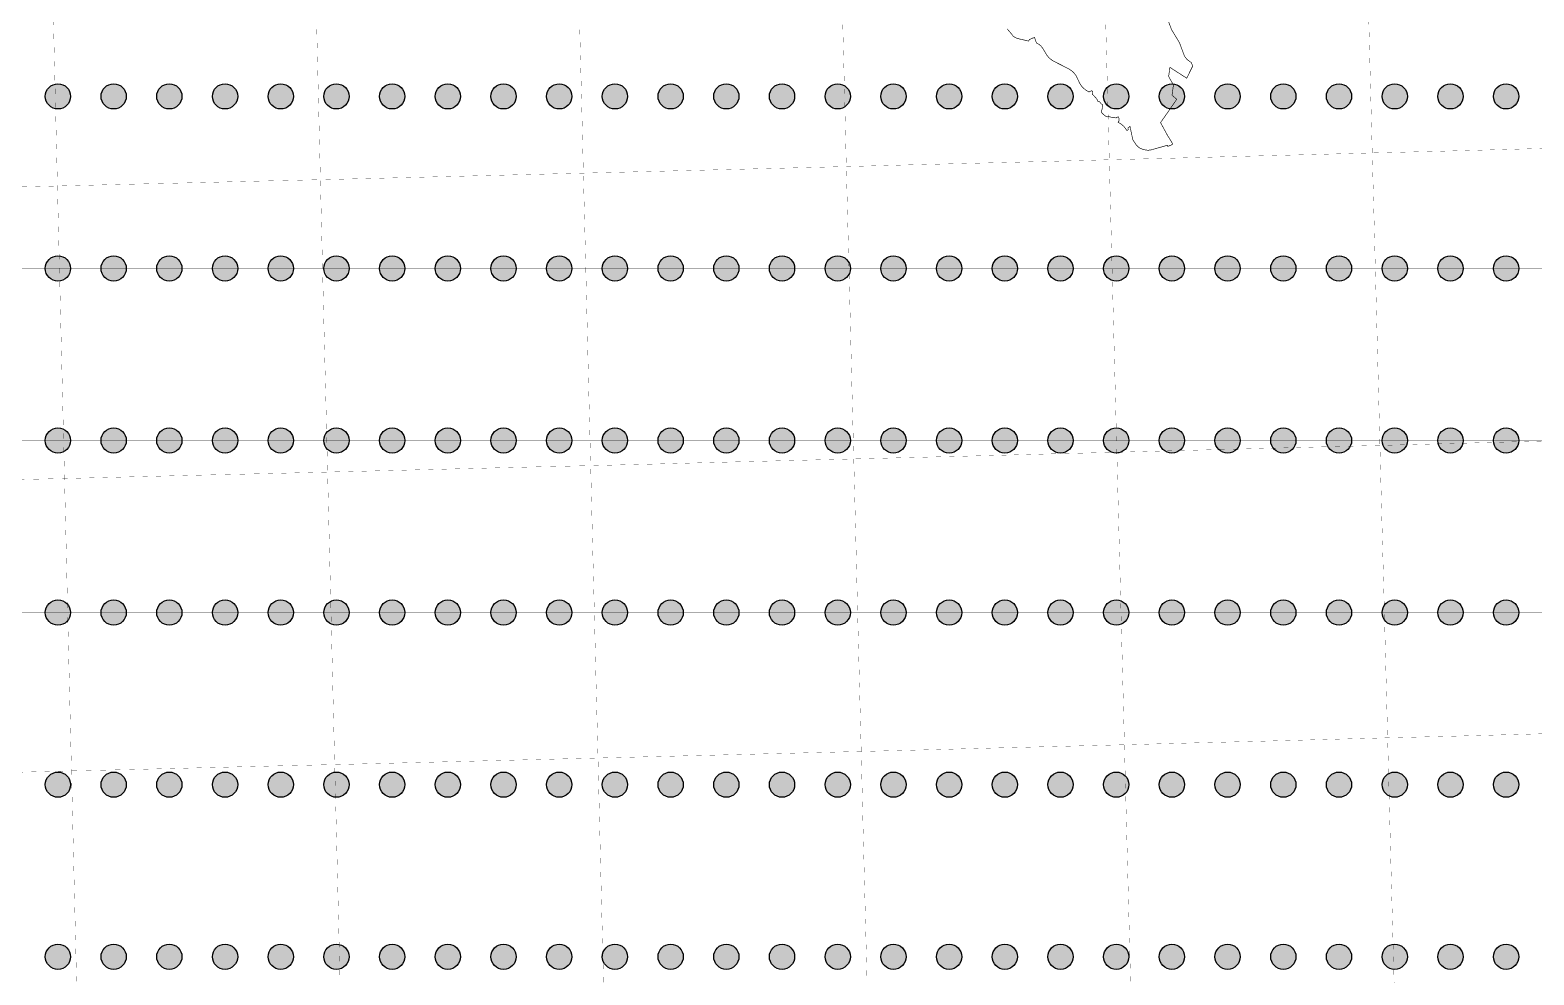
# Model space of a CAD drawing. Header units: inches. Extents: x 606089 to 652529, y 590739 to 614135.
# Drawn here: x 614311 to 626218, y 598073 to 605557 of the extents above; entities that cross this region are included whole.
import ezdxf

# ---------------------------------------------------------------- set-up
doc = ezdxf.new("R2010")
doc.units = ezdxf.units.IN
doc.header["$MEASUREMENT"] = 0
doc.layers.get('0').update_dxf_attribs({"color": 5})
for name, color, linetype in [('gminy_2019', 3, 'Continuous'), ('nadirki', 1, 'Continuous'), ('polilinia', 1, 'Continuous')]:
    doc.layers.add(name, color=color, linetype=linetype)

msp = doc.modelspace()

# ---------------------------------------------------------------- hatches: boundary and pattern name
at = {"layer": 'nadirki'}
h = msp.add_hatch(color=256, dxfattribs=at)
h.dxf.hatch_style = 1
h.paths.add_polyline_path([(614632, 605032, 1), (614432, 605032, 1)])
h = msp.add_hatch(color=256, dxfattribs=at)
h.dxf.hatch_style = 1
h.paths.add_polyline_path([(615073, 605032, 1), (614873, 605032, 1)])
h = msp.add_hatch(color=256, dxfattribs=at)
h.dxf.hatch_style = 1
h.paths.add_polyline_path([(615514, 605032, 1), (615314, 605032, 1)])
h = msp.add_hatch(color=256, dxfattribs=at)
h.dxf.hatch_style = 1
h.paths.add_polyline_path([(615955, 605032, 1), (615755, 605032, 1)])
h = msp.add_hatch(color=256, dxfattribs=at)
h.dxf.hatch_style = 1
h.paths.add_polyline_path([(616396, 605032, 1), (616196, 605032, 1)])
h = msp.add_hatch(color=256, dxfattribs=at)
h.dxf.hatch_style = 1
h.paths.add_polyline_path([(616837, 605032, 1), (616637, 605032, 1)])
h = msp.add_hatch(color=256, dxfattribs=at)
h.dxf.hatch_style = 1
h.paths.add_polyline_path([(617278, 605032, 1), (617078, 605032, 1)])
h = msp.add_hatch(color=256, dxfattribs=at)
h.dxf.hatch_style = 1
h.paths.add_polyline_path([(617719, 605032, 1), (617519, 605032, 1)])
h = msp.add_hatch(color=256, dxfattribs=at)
h.dxf.hatch_style = 1
h.paths.add_polyline_path([(618160, 605032, 1), (617960, 605032, 1)])
h = msp.add_hatch(color=256, dxfattribs=at)
h.dxf.hatch_style = 1
h.paths.add_polyline_path([(618601, 605032, 1), (618401, 605032, 1)])
h = msp.add_hatch(color=256, dxfattribs=at)
h.dxf.hatch_style = 1
h.paths.add_polyline_path([(619042, 605032, 1), (618842, 605032, 1)])
h = msp.add_hatch(color=256, dxfattribs=at)
h.dxf.hatch_style = 1
h.paths.add_polyline_path([(619483, 605032, 1), (619283, 605032, 1)])
h = msp.add_hatch(color=256, dxfattribs=at)
h.dxf.hatch_style = 1
h.paths.add_polyline_path([(619924, 605032, 1), (619724, 605032, 1)])
h = msp.add_hatch(color=256, dxfattribs=at)
h.dxf.hatch_style = 1
h.paths.add_polyline_path([(620365, 605032, 1), (620165, 605032, 1)])
h = msp.add_hatch(color=256, dxfattribs=at)
h.dxf.hatch_style = 1
h.paths.add_polyline_path([(620806, 605032, 1), (620606, 605032, 1)])
h = msp.add_hatch(color=256, dxfattribs=at)
h.dxf.hatch_style = 1
h.paths.add_polyline_path([(621247, 605032, 1), (621047, 605032, 1)])
h = msp.add_hatch(color=256, dxfattribs=at)
h.dxf.hatch_style = 1
h.paths.add_polyline_path([(621688, 605032, 1), (621488, 605032, 1)])
h = msp.add_hatch(color=256, dxfattribs=at)
h.dxf.hatch_style = 1
h.paths.add_polyline_path([(622129, 605032, 1), (621929, 605032, 1)])
h = msp.add_hatch(color=256, dxfattribs=at)
h.dxf.hatch_style = 1
h.paths.add_polyline_path([(622570, 605032, 1), (622370, 605032, 1)])
h = msp.add_hatch(color=256, dxfattribs=at)
h.dxf.hatch_style = 1
h.paths.add_polyline_path([(623011, 605032, 1), (622811, 605032, 1)])
h = msp.add_hatch(color=256, dxfattribs=at)
h.dxf.hatch_style = 1
h.paths.add_polyline_path([(623452, 605032, 1), (623252, 605032, 1)])
h = msp.add_hatch(color=256, dxfattribs=at)
h.dxf.hatch_style = 1
h.paths.add_polyline_path([(623893, 605032, 1), (623693, 605032, 1)])
h = msp.add_hatch(color=256, dxfattribs=at)
h.dxf.hatch_style = 1
h.paths.add_polyline_path([(624334, 605032, 1), (624134, 605032, 1)])
h = msp.add_hatch(color=256, dxfattribs=at)
h.dxf.hatch_style = 1
h.paths.add_polyline_path([(624775, 605032, 1), (624575, 605032, 1)])
h = msp.add_hatch(color=256, dxfattribs=at)
h.dxf.hatch_style = 1
h.paths.add_polyline_path([(625216, 605032, 1), (625016, 605032, 1)])
h = msp.add_hatch(color=256, dxfattribs=at)
h.dxf.hatch_style = 1
h.paths.add_polyline_path([(625657, 605032, 1), (625457, 605032, 1)])
h = msp.add_hatch(color=256, dxfattribs=at)
h.dxf.hatch_style = 1
h.paths.add_polyline_path([(626098, 605032, 1), (625898, 605032, 1)])
h = msp.add_hatch(color=256, dxfattribs=at)
h.dxf.hatch_style = 1
h.paths.add_polyline_path([(614632, 603669, 1), (614432, 603669, 1)])
h = msp.add_hatch(color=256, dxfattribs=at)
h.dxf.hatch_style = 1
h.paths.add_polyline_path([(615073, 603669, 1), (614873, 603669, 1)])
h = msp.add_hatch(color=256, dxfattribs=at)
h.dxf.hatch_style = 1
h.paths.add_polyline_path([(615514, 603669, 1), (615314, 603669, 1)])
h = msp.add_hatch(color=256, dxfattribs=at)
h.dxf.hatch_style = 1
h.paths.add_polyline_path([(615955, 603669, 1), (615755, 603669, 1)])
h = msp.add_hatch(color=256, dxfattribs=at)
h.dxf.hatch_style = 1
h.paths.add_polyline_path([(616396, 603669, 1), (616196, 603669, 1)])
h = msp.add_hatch(color=256, dxfattribs=at)
h.dxf.hatch_style = 1
h.paths.add_polyline_path([(616837, 603669, 1), (616637, 603669, 1)])
h = msp.add_hatch(color=256, dxfattribs=at)
h.dxf.hatch_style = 1
h.paths.add_polyline_path([(617278, 603669, 1), (617078, 603669, 1)])
h = msp.add_hatch(color=256, dxfattribs=at)
h.dxf.hatch_style = 1
h.paths.add_polyline_path([(617719, 603669, 1), (617519, 603669, 1)])
h = msp.add_hatch(color=256, dxfattribs=at)
h.dxf.hatch_style = 1
h.paths.add_polyline_path([(618160, 603669, 1), (617960, 603669, 1)])
h = msp.add_hatch(color=256, dxfattribs=at)
h.dxf.hatch_style = 1
h.paths.add_polyline_path([(618601, 603669, 1), (618401, 603669, 1)])
h = msp.add_hatch(color=256, dxfattribs=at)
h.dxf.hatch_style = 1
h.paths.add_polyline_path([(619042, 603669, 1), (618842, 603669, 1)])
h = msp.add_hatch(color=256, dxfattribs=at)
h.dxf.hatch_style = 1
h.paths.add_polyline_path([(619483, 603669, 1), (619283, 603669, 1)])
h = msp.add_hatch(color=256, dxfattribs=at)
h.dxf.hatch_style = 1
h.paths.add_polyline_path([(619924, 603669, 1), (619724, 603669, 1)])
h = msp.add_hatch(color=256, dxfattribs=at)
h.dxf.hatch_style = 1
h.paths.add_polyline_path([(620365, 603669, 1), (620165, 603669, 1)])
h = msp.add_hatch(color=256, dxfattribs=at)
h.dxf.hatch_style = 1
h.paths.add_polyline_path([(620806, 603669, 1), (620606, 603669, 1)])
h = msp.add_hatch(color=256, dxfattribs=at)
h.dxf.hatch_style = 1
h.paths.add_polyline_path([(621247, 603669, 1), (621047, 603669, 1)])
h = msp.add_hatch(color=256, dxfattribs=at)
h.dxf.hatch_style = 1
h.paths.add_polyline_path([(621688, 603669, 1), (621488, 603669, 1)])
h = msp.add_hatch(color=256, dxfattribs=at)
h.dxf.hatch_style = 1
h.paths.add_polyline_path([(622129, 603669, 1), (621929, 603669, 1)])
h = msp.add_hatch(color=256, dxfattribs=at)
h.dxf.hatch_style = 1
h.paths.add_polyline_path([(622570, 603669, 1), (622370, 603669, 1)])
h = msp.add_hatch(color=256, dxfattribs=at)
h.dxf.hatch_style = 1
h.paths.add_polyline_path([(623011, 603669, 1), (622811, 603669, 1)])
h = msp.add_hatch(color=256, dxfattribs=at)
h.dxf.hatch_style = 1
h.paths.add_polyline_path([(623452, 603669, 1), (623252, 603669, 1)])
h = msp.add_hatch(color=256, dxfattribs=at)
h.dxf.hatch_style = 1
h.paths.add_polyline_path([(623893, 603669, 1), (623693, 603669, 1)])
h = msp.add_hatch(color=256, dxfattribs=at)
h.dxf.hatch_style = 1
h.paths.add_polyline_path([(624334, 603669, 1), (624134, 603669, 1)])
h = msp.add_hatch(color=256, dxfattribs=at)
h.dxf.hatch_style = 1
h.paths.add_polyline_path([(624775, 603669, 1), (624575, 603669, 1)])
h = msp.add_hatch(color=256, dxfattribs=at)
h.dxf.hatch_style = 1
h.paths.add_polyline_path([(625216, 603669, 1), (625016, 603669, 1)])
h = msp.add_hatch(color=256, dxfattribs=at)
h.dxf.hatch_style = 1
h.paths.add_polyline_path([(625657, 603669, 1), (625457, 603669, 1)])
h = msp.add_hatch(color=256, dxfattribs=at)
h.dxf.hatch_style = 1
h.paths.add_polyline_path([(626098, 603669, 1), (625898, 603669, 1)])
h = msp.add_hatch(color=256, dxfattribs=at)
h.dxf.hatch_style = 1
h.paths.add_polyline_path([(614632, 602306, 1), (614432, 602306, 1)])
h = msp.add_hatch(color=256, dxfattribs=at)
h.dxf.hatch_style = 1
h.paths.add_polyline_path([(615073, 602306, 1), (614873, 602306, 1)])
h = msp.add_hatch(color=256, dxfattribs=at)
h.dxf.hatch_style = 1
h.paths.add_polyline_path([(615514, 602306, 1), (615314, 602306, 1)])
h = msp.add_hatch(color=256, dxfattribs=at)
h.dxf.hatch_style = 1
h.paths.add_polyline_path([(615955, 602306, 1), (615755, 602306, 1)])
h = msp.add_hatch(color=256, dxfattribs=at)
h.dxf.hatch_style = 1
h.paths.add_polyline_path([(616396, 602306, 1), (616196, 602306, 1)])
h = msp.add_hatch(color=256, dxfattribs=at)
h.dxf.hatch_style = 1
h.paths.add_polyline_path([(616837, 602306, 1), (616637, 602306, 1)])
h = msp.add_hatch(color=256, dxfattribs=at)
h.dxf.hatch_style = 1
h.paths.add_polyline_path([(617278, 602306, 1), (617078, 602306, 1)])
h = msp.add_hatch(color=256, dxfattribs=at)
h.dxf.hatch_style = 1
h.paths.add_polyline_path([(617719, 602306, 1), (617519, 602306, 1)])
h = msp.add_hatch(color=256, dxfattribs=at)
h.dxf.hatch_style = 1
h.paths.add_polyline_path([(618160, 602306, 1), (617960, 602306, 1)])
h = msp.add_hatch(color=256, dxfattribs=at)
h.dxf.hatch_style = 1
h.paths.add_polyline_path([(618601, 602306, 1), (618401, 602306, 1)])
h = msp.add_hatch(color=256, dxfattribs=at)
h.dxf.hatch_style = 1
h.paths.add_polyline_path([(619042, 602306, 1), (618842, 602306, 1)])
h = msp.add_hatch(color=256, dxfattribs=at)
h.dxf.hatch_style = 1
h.paths.add_polyline_path([(619483, 602306, 1), (619283, 602306, 1)])
h = msp.add_hatch(color=256, dxfattribs=at)
h.dxf.hatch_style = 1
h.paths.add_polyline_path([(619924, 602306, 1), (619724, 602306, 1)])
h = msp.add_hatch(color=256, dxfattribs=at)
h.dxf.hatch_style = 1
h.paths.add_polyline_path([(620365, 602306, 1), (620165, 602306, 1)])
h = msp.add_hatch(color=256, dxfattribs=at)
h.dxf.hatch_style = 1
h.paths.add_polyline_path([(620806, 602306, 1), (620606, 602306, 1)])
h = msp.add_hatch(color=256, dxfattribs=at)
h.dxf.hatch_style = 1
h.paths.add_polyline_path([(621247, 602306, 1), (621047, 602306, 1)])
h = msp.add_hatch(color=256, dxfattribs=at)
h.dxf.hatch_style = 1
h.paths.add_polyline_path([(621688, 602306, 1), (621488, 602306, 1)])
h = msp.add_hatch(color=256, dxfattribs=at)
h.dxf.hatch_style = 1
h.paths.add_polyline_path([(622129, 602306, 1), (621929, 602306, 1)])
h = msp.add_hatch(color=256, dxfattribs=at)
h.dxf.hatch_style = 1
h.paths.add_polyline_path([(622570, 602306, 1), (622370, 602306, 1)])
h = msp.add_hatch(color=256, dxfattribs=at)
h.dxf.hatch_style = 1
h.paths.add_polyline_path([(623011, 602306, 1), (622811, 602306, 1)])
h = msp.add_hatch(color=256, dxfattribs=at)
h.dxf.hatch_style = 1
h.paths.add_polyline_path([(623452, 602306, 1), (623252, 602306, 1)])
h = msp.add_hatch(color=256, dxfattribs=at)
h.dxf.hatch_style = 1
h.paths.add_polyline_path([(623893, 602306, 1), (623693, 602306, 1)])
h = msp.add_hatch(color=256, dxfattribs=at)
h.dxf.hatch_style = 1
h.paths.add_polyline_path([(624334, 602306, 1), (624134, 602306, 1)])
h = msp.add_hatch(color=256, dxfattribs=at)
h.dxf.hatch_style = 1
h.paths.add_polyline_path([(624775, 602306, 1), (624575, 602306, 1)])
h = msp.add_hatch(color=256, dxfattribs=at)
h.dxf.hatch_style = 1
h.paths.add_polyline_path([(625216, 602306, 1), (625016, 602306, 1)])
h = msp.add_hatch(color=256, dxfattribs=at)
h.dxf.hatch_style = 1
h.paths.add_polyline_path([(625657, 602306, 1), (625457, 602306, 1)])
h = msp.add_hatch(color=256, dxfattribs=at)
h.dxf.hatch_style = 1
h.paths.add_polyline_path([(626098, 602306, 1), (625898, 602306, 1)])
h = msp.add_hatch(color=256, dxfattribs=at)
h.dxf.hatch_style = 1
h.paths.add_polyline_path([(614632, 600943, 1), (614432, 600943, 1)])
h = msp.add_hatch(color=256, dxfattribs=at)
h.dxf.hatch_style = 1
h.paths.add_polyline_path([(615073, 600943, 1), (614873, 600943, 1)])
h = msp.add_hatch(color=256, dxfattribs=at)
h.dxf.hatch_style = 1
h.paths.add_polyline_path([(615514, 600943, 1), (615314, 600943, 1)])
h = msp.add_hatch(color=256, dxfattribs=at)
h.dxf.hatch_style = 1
h.paths.add_polyline_path([(615955, 600943, 1), (615755, 600943, 1)])
h = msp.add_hatch(color=256, dxfattribs=at)
h.dxf.hatch_style = 1
h.paths.add_polyline_path([(616396, 600943, 1), (616196, 600943, 1)])
h = msp.add_hatch(color=256, dxfattribs=at)
h.dxf.hatch_style = 1
h.paths.add_polyline_path([(616837, 600943, 1), (616637, 600943, 1)])
h = msp.add_hatch(color=256, dxfattribs=at)
h.dxf.hatch_style = 1
h.paths.add_polyline_path([(617278, 600943, 1), (617078, 600943, 1)])
h = msp.add_hatch(color=256, dxfattribs=at)
h.dxf.hatch_style = 1
h.paths.add_polyline_path([(617719, 600943, 1), (617519, 600943, 1)])
h = msp.add_hatch(color=256, dxfattribs=at)
h.dxf.hatch_style = 1
h.paths.add_polyline_path([(618160, 600943, 1), (617960, 600943, 1)])
h = msp.add_hatch(color=256, dxfattribs=at)
h.dxf.hatch_style = 1
h.paths.add_polyline_path([(618601, 600943, 1), (618401, 600943, 1)])
h = msp.add_hatch(color=256, dxfattribs=at)
h.dxf.hatch_style = 1
h.paths.add_polyline_path([(619042, 600943, 1), (618842, 600943, 1)])
h = msp.add_hatch(color=256, dxfattribs=at)
h.dxf.hatch_style = 1
h.paths.add_polyline_path([(619483, 600943, 1), (619283, 600943, 1)])
h = msp.add_hatch(color=256, dxfattribs=at)
h.dxf.hatch_style = 1
h.paths.add_polyline_path([(619924, 600943, 1), (619724, 600943, 1)])
h = msp.add_hatch(color=256, dxfattribs=at)
h.dxf.hatch_style = 1
h.paths.add_polyline_path([(620365, 600943, 1), (620165, 600943, 1)])
h = msp.add_hatch(color=256, dxfattribs=at)
h.dxf.hatch_style = 1
h.paths.add_polyline_path([(620806, 600943, 1), (620606, 600943, 1)])
h = msp.add_hatch(color=256, dxfattribs=at)
h.dxf.hatch_style = 1
h.paths.add_polyline_path([(621247, 600943, 1), (621047, 600943, 1)])
h = msp.add_hatch(color=256, dxfattribs=at)
h.dxf.hatch_style = 1
h.paths.add_polyline_path([(621688, 600943, 1), (621488, 600943, 1)])
h = msp.add_hatch(color=256, dxfattribs=at)
h.dxf.hatch_style = 1
h.paths.add_polyline_path([(622129, 600943, 1), (621929, 600943, 1)])
h = msp.add_hatch(color=256, dxfattribs=at)
h.dxf.hatch_style = 1
h.paths.add_polyline_path([(622570, 600943, 1), (622370, 600943, 1)])
h = msp.add_hatch(color=256, dxfattribs=at)
h.dxf.hatch_style = 1
h.paths.add_polyline_path([(623011, 600943, 1), (622811, 600943, 1)])
h = msp.add_hatch(color=256, dxfattribs=at)
h.dxf.hatch_style = 1
h.paths.add_polyline_path([(623452, 600943, 1), (623252, 600943, 1)])
h = msp.add_hatch(color=256, dxfattribs=at)
h.dxf.hatch_style = 1
h.paths.add_polyline_path([(623893, 600943, 1), (623693, 600943, 1)])
h = msp.add_hatch(color=256, dxfattribs=at)
h.dxf.hatch_style = 1
h.paths.add_polyline_path([(624334, 600943, 1), (624134, 600943, 1)])
h = msp.add_hatch(color=256, dxfattribs=at)
h.dxf.hatch_style = 1
h.paths.add_polyline_path([(624775, 600943, 1), (624575, 600943, 1)])
h = msp.add_hatch(color=256, dxfattribs=at)
h.dxf.hatch_style = 1
h.paths.add_polyline_path([(625216, 600943, 1), (625016, 600943, 1)])
h = msp.add_hatch(color=256, dxfattribs=at)
h.dxf.hatch_style = 1
h.paths.add_polyline_path([(625657, 600943, 1), (625457, 600943, 1)])
h = msp.add_hatch(color=256, dxfattribs=at)
h.dxf.hatch_style = 1
h.paths.add_polyline_path([(626098, 600943, 1), (625898, 600943, 1)])
h = msp.add_hatch(color=256, dxfattribs=at)
h.dxf.hatch_style = 1
h.paths.add_polyline_path([(614632, 599580, 1), (614432, 599580, 1)])
h = msp.add_hatch(color=256, dxfattribs=at)
h.dxf.hatch_style = 1
h.paths.add_polyline_path([(615073, 599580, 1), (614873, 599580, 1)])
h = msp.add_hatch(color=256, dxfattribs=at)
h.dxf.hatch_style = 1
h.paths.add_polyline_path([(615514, 599580, 1), (615314, 599580, 1)])
h = msp.add_hatch(color=256, dxfattribs=at)
h.dxf.hatch_style = 1
h.paths.add_polyline_path([(615955, 599580, 1), (615755, 599580, 1)])
h = msp.add_hatch(color=256, dxfattribs=at)
h.dxf.hatch_style = 1
h.paths.add_polyline_path([(616396, 599580, 1), (616196, 599580, 1)])
h = msp.add_hatch(color=256, dxfattribs=at)
h.dxf.hatch_style = 1
h.paths.add_polyline_path([(616837, 599580, 1), (616637, 599580, 1)])
h = msp.add_hatch(color=256, dxfattribs=at)
h.dxf.hatch_style = 1
h.paths.add_polyline_path([(617278, 599580, 1), (617078, 599580, 1)])
h = msp.add_hatch(color=256, dxfattribs=at)
h.dxf.hatch_style = 1
h.paths.add_polyline_path([(617719, 599580, 1), (617519, 599580, 1)])
h = msp.add_hatch(color=256, dxfattribs=at)
h.dxf.hatch_style = 1
h.paths.add_polyline_path([(618160, 599580, 1), (617960, 599580, 1)])
h = msp.add_hatch(color=256, dxfattribs=at)
h.dxf.hatch_style = 1
h.paths.add_polyline_path([(618601, 599580, 1), (618401, 599580, 1)])
h = msp.add_hatch(color=256, dxfattribs=at)
h.dxf.hatch_style = 1
h.paths.add_polyline_path([(619042, 599580, 1), (618842, 599580, 1)])
h = msp.add_hatch(color=256, dxfattribs=at)
h.dxf.hatch_style = 1
h.paths.add_polyline_path([(619483, 599580, 1), (619283, 599580, 1)])
h = msp.add_hatch(color=256, dxfattribs=at)
h.dxf.hatch_style = 1
h.paths.add_polyline_path([(619924, 599580, 1), (619724, 599580, 1)])
h = msp.add_hatch(color=256, dxfattribs=at)
h.dxf.hatch_style = 1
h.paths.add_polyline_path([(620365, 599580, 1), (620165, 599580, 1)])
h = msp.add_hatch(color=256, dxfattribs=at)
h.dxf.hatch_style = 1
h.paths.add_polyline_path([(620806, 599580, 1), (620606, 599580, 1)])
h = msp.add_hatch(color=256, dxfattribs=at)
h.dxf.hatch_style = 1
h.paths.add_polyline_path([(621247, 599580, 1), (621047, 599580, 1)])
h = msp.add_hatch(color=256, dxfattribs=at)
h.dxf.hatch_style = 1
h.paths.add_polyline_path([(621688, 599580, 1), (621488, 599580, 1)])
h = msp.add_hatch(color=256, dxfattribs=at)
h.dxf.hatch_style = 1
h.paths.add_polyline_path([(622129, 599580, 1), (621929, 599580, 1)])
h = msp.add_hatch(color=256, dxfattribs=at)
h.dxf.hatch_style = 1
h.paths.add_polyline_path([(622570, 599580, 1), (622370, 599580, 1)])
h = msp.add_hatch(color=256, dxfattribs=at)
h.dxf.hatch_style = 1
h.paths.add_polyline_path([(623011, 599580, 1), (622811, 599580, 1)])
h = msp.add_hatch(color=256, dxfattribs=at)
h.dxf.hatch_style = 1
h.paths.add_polyline_path([(623452, 599580, 1), (623252, 599580, 1)])
h = msp.add_hatch(color=256, dxfattribs=at)
h.dxf.hatch_style = 1
h.paths.add_polyline_path([(623893, 599580, 1), (623693, 599580, 1)])
h = msp.add_hatch(color=256, dxfattribs=at)
h.dxf.hatch_style = 1
h.paths.add_polyline_path([(624334, 599580, 1), (624134, 599580, 1)])
h = msp.add_hatch(color=256, dxfattribs=at)
h.dxf.hatch_style = 1
h.paths.add_polyline_path([(624775, 599580, 1), (624575, 599580, 1)])
h = msp.add_hatch(color=256, dxfattribs=at)
h.dxf.hatch_style = 1
h.paths.add_polyline_path([(625216, 599580, 1), (625016, 599580, 1)])
h = msp.add_hatch(color=256, dxfattribs=at)
h.dxf.hatch_style = 1
h.paths.add_polyline_path([(625657, 599580, 1), (625457, 599580, 1)])
h = msp.add_hatch(color=256, dxfattribs=at)
h.dxf.hatch_style = 1
h.paths.add_polyline_path([(626098, 599580, 1), (625898, 599580, 1)])
h = msp.add_hatch(color=256, dxfattribs=at)
h.dxf.hatch_style = 1
h.paths.add_polyline_path([(614632, 598217, 1), (614432, 598217, 1)])
h = msp.add_hatch(color=256, dxfattribs=at)
h.dxf.hatch_style = 1
h.paths.add_polyline_path([(615073, 598217, 1), (614873, 598217, 1)])
h = msp.add_hatch(color=256, dxfattribs=at)
h.dxf.hatch_style = 1
h.paths.add_polyline_path([(615514, 598217, 1), (615314, 598217, 1)])
h = msp.add_hatch(color=256, dxfattribs=at)
h.dxf.hatch_style = 1
h.paths.add_polyline_path([(615955, 598217, 1), (615755, 598217, 1)])
h = msp.add_hatch(color=256, dxfattribs=at)
h.dxf.hatch_style = 1
h.paths.add_polyline_path([(616396, 598217, 1), (616196, 598217, 1)])
h = msp.add_hatch(color=256, dxfattribs=at)
h.dxf.hatch_style = 1
h.paths.add_polyline_path([(616837, 598217, 1), (616637, 598217, 1)])
h = msp.add_hatch(color=256, dxfattribs=at)
h.dxf.hatch_style = 1
h.paths.add_polyline_path([(617278, 598217, 1), (617078, 598217, 1)])
h = msp.add_hatch(color=256, dxfattribs=at)
h.dxf.hatch_style = 1
h.paths.add_polyline_path([(617719, 598217, 1), (617519, 598217, 1)])
h = msp.add_hatch(color=256, dxfattribs=at)
h.dxf.hatch_style = 1
h.paths.add_polyline_path([(618160, 598217, 1), (617960, 598217, 1)])
h = msp.add_hatch(color=256, dxfattribs=at)
h.dxf.hatch_style = 1
h.paths.add_polyline_path([(618601, 598217, 1), (618401, 598217, 1)])
h = msp.add_hatch(color=256, dxfattribs=at)
h.dxf.hatch_style = 1
h.paths.add_polyline_path([(619042, 598217, 1), (618842, 598217, 1)])
h = msp.add_hatch(color=256, dxfattribs=at)
h.dxf.hatch_style = 1
h.paths.add_polyline_path([(619483, 598217, 1), (619283, 598217, 1)])
h = msp.add_hatch(color=256, dxfattribs=at)
h.dxf.hatch_style = 1
h.paths.add_polyline_path([(619924, 598217, 1), (619724, 598217, 1)])
h = msp.add_hatch(color=256, dxfattribs=at)
h.dxf.hatch_style = 1
h.paths.add_polyline_path([(620365, 598217, 1), (620165, 598217, 1)])
h = msp.add_hatch(color=256, dxfattribs=at)
h.dxf.hatch_style = 1
h.paths.add_polyline_path([(620806, 598217, 1), (620606, 598217, 1)])
h = msp.add_hatch(color=256, dxfattribs=at)
h.dxf.hatch_style = 1
h.paths.add_polyline_path([(621247, 598217, 1), (621047, 598217, 1)])
h = msp.add_hatch(color=256, dxfattribs=at)
h.dxf.hatch_style = 1
h.paths.add_polyline_path([(621688, 598217, 1), (621488, 598217, 1)])
h = msp.add_hatch(color=256, dxfattribs=at)
h.dxf.hatch_style = 1
h.paths.add_polyline_path([(622129, 598217, 1), (621929, 598217, 1)])
h = msp.add_hatch(color=256, dxfattribs=at)
h.dxf.hatch_style = 1
h.paths.add_polyline_path([(622570, 598217, 1), (622370, 598217, 1)])
h = msp.add_hatch(color=256, dxfattribs=at)
h.dxf.hatch_style = 1
h.paths.add_polyline_path([(623011, 598217, 1), (622811, 598217, 1)])
h = msp.add_hatch(color=256, dxfattribs=at)
h.dxf.hatch_style = 1
h.paths.add_polyline_path([(623452, 598217, 1), (623252, 598217, 1)])
h = msp.add_hatch(color=256, dxfattribs=at)
h.dxf.hatch_style = 1
h.paths.add_polyline_path([(623893, 598217, 1), (623693, 598217, 1)])
h = msp.add_hatch(color=256, dxfattribs=at)
h.dxf.hatch_style = 1
h.paths.add_polyline_path([(624334, 598217, 1), (624134, 598217, 1)])
h = msp.add_hatch(color=256, dxfattribs=at)
h.dxf.hatch_style = 1
h.paths.add_polyline_path([(624775, 598217, 1), (624575, 598217, 1)])
h = msp.add_hatch(color=256, dxfattribs=at)
h.dxf.hatch_style = 1
h.paths.add_polyline_path([(625216, 598217, 1), (625016, 598217, 1)])
h = msp.add_hatch(color=256, dxfattribs=at)
h.dxf.hatch_style = 1
h.paths.add_polyline_path([(625657, 598217, 1), (625457, 598217, 1)])
h = msp.add_hatch(color=256, dxfattribs=at)
h.dxf.hatch_style = 1
h.paths.add_polyline_path([(626098, 598217, 1), (625898, 598217, 1)])

# ---------------------------------------------------------------- linework, layer by layer
at = {"const_width": 1}
for points in [[(622812, 606267), (622797, 606846), (623317, 606860), (623837, 606873), (624357, 606887), (624878, 606900), (624893, 606321), (624908, 605742), (624923, 605163), (624938, 604584), (624418, 604570), (623897, 604557), (623377, 604543), (622856, 604530), (622841, 605109), (622826, 605688), (622812, 606267)], [(624893, 606321), (624878, 606900), (625398, 606914), (625918, 606928), (626438, 606942), (626959, 606956), (626974, 606376), (626990, 605797), (627005, 605218), (627021, 604639), (626500, 604625), (625980, 604611), (625459, 604597), (624938, 604584), (624923, 605163), (624908, 605742), (624893, 606321)], [(618649, 606161), (618634, 606741), (619155, 606754), (619675, 606767), (620195, 606780), (620715, 606793), (620730, 606214), (620745, 605635), (620760, 605056), (620774, 604476), (620254, 604463), (619733, 604450), (619213, 604437), (618692, 604424), (618678, 605003), (618663, 605582), (618649, 606161)], [(620730, 606214), (620715, 606793), (621236, 606806), (621756, 606820), (622276, 606833), (622797, 606846), (622812, 606267), (622826, 605688), (622841, 605109), (622856, 604530), (622336, 604516), (621815, 604503), (621295, 604490), (620774, 604476), (620760, 605056), (620745, 605635), (620730, 606214)], [(614486, 606059), (614472, 606639), (614992, 606651), (615513, 606664), (616033, 606677), (616553, 606689), (616567, 606110), (616582, 605531), (616596, 604952), (616610, 604372), (616089, 604360), (615569, 604347), (615048, 604335), (614528, 604322), (614514, 604901), (614500, 605480), (614486, 606059)], [(616567, 606110), (616553, 606689), (617074, 606702), (617594, 606715), (618114, 606728), (618634, 606741), (618649, 606161), (618663, 605582), (618678, 605003), (618692, 604424), (618172, 604411), (617651, 604398), (617131, 604385), (616610, 604372), (616596, 604952), (616582, 605531), (616567, 606110)], [(612405, 606010), (612391, 606589), (612911, 606601), (613432, 606614), (613952, 606626), (614472, 606639), (614486, 606059), (614500, 605480), (614514, 604901), (614528, 604322), (614007, 604309), (613487, 604297), (612966, 604285), (612446, 604272), (612432, 604852), (612418, 605431), (612405, 606010)], [(624954, 604005), (624938, 604584), (625459, 604597), (625980, 604611), (626500, 604625), (627021, 604639), (627036, 604060), (627051, 603481), (627067, 602901), (627082, 602322), (626562, 602309), (626041, 602295), (625520, 602281), (624999, 602267), (624984, 602846), (624969, 603426), (624954, 604005)], [(620789, 603897), (620774, 604476), (621295, 604490), (621815, 604503), (622336, 604516), (622856, 604530), (622871, 603951), (622886, 603371), (622901, 602792), (622916, 602213), (622395, 602200), (621875, 602186), (621354, 602173), (620833, 602160), (620818, 602739), (620804, 603318), (620789, 603897)], [(622871, 603951), (622856, 604530), (623377, 604543), (623897, 604557), (624418, 604570), (624938, 604584), (624954, 604005), (624969, 603426), (624984, 602846), (624999, 602267), (624478, 602254), (623958, 602240), (623437, 602227), (622916, 602213), (622901, 602792), (622886, 603371), (622871, 603951)], [(616624, 603793), (616610, 604372), (617131, 604385), (617651, 604398), (618172, 604411), (618692, 604424), (618707, 603845), (618721, 603266), (618735, 602686), (618750, 602107), (618229, 602095), (617708, 602082), (617188, 602069), (616667, 602056), (616653, 602635), (616638, 603214), (616624, 603793)], [(618707, 603845), (618692, 604424), (619213, 604437), (619733, 604450), (620254, 604463), (620774, 604476), (620789, 603897), (620804, 603318), (620818, 602739), (620833, 602160), (620312, 602147), (619791, 602134), (619271, 602120), (618750, 602107), (618735, 602686), (618721, 603266), (618707, 603845)], [(612459, 603693), (612446, 604272), (612966, 604285), (613487, 604297), (614007, 604309), (614528, 604322), (614542, 603743), (614556, 603164), (614570, 602584), (614584, 602005), (614063, 601993), (613542, 601981), (613021, 601968), (612500, 601956), (612487, 602535), (612473, 603114), (612459, 603693)], [(614542, 603743), (614528, 604322), (615048, 604335), (615569, 604347), (616089, 604360), (616610, 604372), (616624, 603793), (616638, 603214), (616653, 602635), (616667, 602056), (616146, 602043), (615625, 602031), (615104, 602018), (614584, 602005), (614570, 602584), (614556, 603164), (614542, 603743)], [(622931, 601634), (622916, 602213), (623437, 602227), (623958, 602240), (624478, 602254), (624999, 602267), (625014, 601688), (625030, 601109), (625045, 600530), (625060, 599951), (624539, 599937), (624018, 599923), (623497, 599910), (622976, 599896), (622961, 600476), (622946, 601055), (622931, 601634)], [(625014, 601688), (624999, 602267), (625520, 602281), (626041, 602295), (626562, 602309), (627082, 602322), (627098, 601743), (627113, 601164), (627129, 600585), (627144, 600006), (626623, 599992), (626102, 599978), (625581, 599964), (625060, 599951), (625045, 600530), (625030, 601109), (625014, 601688)], [(618764, 601528), (618750, 602107), (619271, 602120), (619791, 602134), (620312, 602147), (620833, 602160), (620848, 601581), (620862, 601001), (620877, 600422), (620892, 599843), (620371, 599830), (619850, 599817), (619329, 599804), (618808, 599791), (618793, 600370), (618779, 600949), (618764, 601528)], [(620848, 601581), (620833, 602160), (621354, 602173), (621875, 602186), (622395, 602200), (622916, 602213), (622931, 601634), (622946, 601055), (622961, 600476), (622976, 599896), (622455, 599883), (621934, 599870), (621413, 599856), (620892, 599843), (620877, 600422), (620862, 601001), (620848, 601581)], [(614598, 601426), (614584, 602005), (615104, 602018), (615625, 602031), (616146, 602043), (616667, 602056), (616681, 601477), (616695, 600898), (616709, 600319), (616723, 599739), (616202, 599727), (615681, 599714), (615160, 599701), (614639, 599689), (614625, 600268), (614611, 600847), (614598, 601426)], [(616681, 601477), (616667, 602056), (617188, 602069), (617708, 602082), (618229, 602095), (618750, 602107), (618764, 601528), (618779, 600949), (618793, 600370), (618808, 599791), (618287, 599778), (617766, 599765), (617244, 599752), (616723, 599739), (616709, 600319), (616695, 600898), (616681, 601477)], [(612514, 601377), (612500, 601956), (613021, 601968), (613542, 601981), (614063, 601993), (614584, 602005), (614598, 601426), (614611, 600847), (614625, 600268), (614639, 599689), (614118, 599676), (613597, 599664), (613076, 599651), (612555, 599639), (612541, 600218), (612528, 600797), (612514, 601377)], [(625075, 599371), (625060, 599951), (625581, 599964), (626102, 599978), (626623, 599992), (627144, 600006), (627160, 599427), (627175, 598848), (627190, 598268), (627206, 597689), (626685, 597675), (626163, 597661), (625642, 597648), (625121, 597634), (625106, 598213), (625090, 598792), (625075, 599371)], [(620906, 599264), (620892, 599843), (621413, 599856), (621934, 599870), (622455, 599883), (622976, 599896), (622991, 599317), (623006, 598738), (623021, 598159), (623036, 597580), (622514, 597566), (621993, 597553), (621472, 597540), (620950, 597526), (620936, 598106), (620921, 598685), (620906, 599264)], [(622991, 599317), (622976, 599896), (623497, 599910), (624018, 599923), (624539, 599937), (625060, 599951), (625075, 599371), (625090, 598792), (625106, 598213), (625121, 597634), (624600, 597620), (624078, 597607), (623557, 597593), (623036, 597580), (623021, 598159), (623006, 598738), (622991, 599317)], [(616738, 599160), (616723, 599739), (617244, 599752), (617766, 599765), (618287, 599778), (618808, 599791), (618822, 599212), (618836, 598633), (618851, 598053), (618865, 597474), (618344, 597461), (617823, 597448), (617301, 597435), (616780, 597423), (616766, 598002), (616752, 598581), (616738, 599160)], [(618822, 599212), (618808, 599791), (619329, 599804), (619850, 599817), (620371, 599830), (620892, 599843), (620906, 599264), (620921, 598685), (620936, 598106), (620950, 597526), (620429, 597513), (619908, 597500), (619387, 597487), (618865, 597474), (618851, 598053), (618836, 598633), (618822, 599212)], [(612569, 599060), (612555, 599639), (613076, 599651), (613597, 599664), (614118, 599676), (614639, 599689), (614653, 599110), (614667, 598530), (614681, 597951), (614695, 597372), (614174, 597360), (613652, 597347), (613131, 597335), (612610, 597322), (612596, 597902), (612582, 598481), (612569, 599060)], [(614653, 599110), (614639, 599689), (615160, 599701), (615681, 599714), (616202, 599727), (616723, 599739), (616738, 599160), (616752, 598581), (616766, 598002), (616780, 597423), (616259, 597410), (615738, 597397), (615216, 597385), (614695, 597372), (614681, 597951), (614667, 598530), (614653, 599110)]]:
    msp.add_lwpolyline(points, dxfattribs=at)
at = {"layer": 'gminy_2019', "lineweight": 0, "const_width": 5}
msp.add_lwpolyline([(622048, 605566), (622061, 605551), (622084, 605524), (622095, 605509), (622110, 605499), (622128, 605491), (622157, 605484), (622217, 605470), (622223, 605482), (622250, 605494), (622265, 605498), (622273, 605470), (622283, 605452), (622297, 605446), (622315, 605431), (622329, 605413), (622362, 605358), (622382, 605334), (622409, 605314), (622535, 605250), (622564, 605230), (622577, 605217), (622595, 605193), (622622, 605135), (622639, 605110), (622663, 605087), (622676, 605078), (622695, 605067), (622716, 605077), (622724, 605070), (622722, 605048), (622733, 605039), (622758, 605010), (622762, 605001), (622765, 604993), (622780, 604989), (622791, 604974), (622804, 604965), (622804, 604953), (622802, 604945), (622793, 604907), (622805, 604893), (622826, 604876), (622840, 604869), (622844, 604873), (622886, 604864), (622906, 604862), (622909, 604861), (622927, 604871), (622932, 604860), (622934, 604855), (622933, 604838), (622927, 604826), (622947, 604815), (622969, 604797), (622985, 604777), (622996, 604761), (623006, 604768), (623005, 604782), (623020, 604794), (623042, 604690), (623052, 604674), (623067, 604651), (623087, 604630), (623099, 604622), (623126, 604610), (623156, 604606), (623164, 604605), (623187, 604608), (623317, 604645), (623318, 604636), (623344, 604645), (623357, 604653), (623354, 604662), (623344, 604680), (623318, 604721), (623262, 604824), (623367, 604975), (623390, 605009), (623353, 605041), (623364, 605122), (623326, 605190), (623336, 605262), (623469, 605176), (623517, 605273), (623505, 605300), (623471, 605325), (623452, 605350), (623412, 605457), (623350, 605559), (623321, 605635)], dxfattribs=at)
at = {"layer": 'nadirki'}
for centre in [(614532, 605032), (614973, 605032), (615414, 605032), (615855, 605032), (616296, 605032), (616737, 605032), (617178, 605032), (617619, 605032), (618060, 605032), (618501, 605032), (618942, 605032), (619383, 605032), (619824, 605032), (620265, 605032), (620706, 605032), (621147, 605032), (621588, 605032), (622029, 605032), (622470, 605032), (622911, 605032), (623352, 605032), (623793, 605032), (624234, 605032), (624675, 605032), (625116, 605032), (625557, 605032), (625998, 605032), (614532, 603669), (614973, 603669), (615414, 603669), (615855, 603669), (616296, 603669), (616737, 603669), (617178, 603669), (617619, 603669), (618060, 603669), (618501, 603669), (618942, 603669), (619383, 603669), (619824, 603669), (620265, 603669), (620706, 603669), (621147, 603669), (621588, 603669), (622029, 603669), (622470, 603669), (622911, 603669), (623352, 603669), (623793, 603669), (624234, 603669), (624675, 603669), (625116, 603669), (625557, 603669), (625998, 603669), (614532, 602306), (614973, 602306), (615414, 602306), (615855, 602306), (616296, 602306), (616737, 602306), (617178, 602306), (617619, 602306), (618060, 602306), (618501, 602306), (618942, 602306), (619383, 602306), (619824, 602306), (620265, 602306), (620706, 602306), (621147, 602306), (621588, 602306), (622029, 602306), (622470, 602306), (622911, 602306), (623352, 602306), (623793, 602306), (624234, 602306), (624675, 602306), (625116, 602306), (625557, 602306), (625998, 602306), (614532, 600943), (614973, 600943), (615414, 600943), (615855, 600943), (616296, 600943), (616737, 600943), (617178, 600943), (617619, 600943), (618060, 600943), (618501, 600943), (618942, 600943), (619383, 600943), (619824, 600943), (620265, 600943), (620706, 600943), (621147, 600943), (621588, 600943), (622029, 600943), (622470, 600943), (622911, 600943), (623352, 600943), (623793, 600943), (624234, 600943), (624675, 600943), (625116, 600943), (625557, 600943), (625998, 600943), (614532, 599580), (614973, 599580), (615414, 599580), (615855, 599580), (616296, 599580), (616737, 599580), (617178, 599580), (617619, 599580), (618060, 599580), (618501, 599580), (618942, 599580), (619383, 599580), (619824, 599580), (620265, 599580), (620706, 599580), (621147, 599580), (621588, 599580), (622029, 599580), (622470, 599580), (622911, 599580), (623352, 599580), (623793, 599580), (624234, 599580), (624675, 599580), (625116, 599580), (625557, 599580), (625998, 599580), (614532, 598217), (614973, 598217), (615414, 598217), (615855, 598217), (616296, 598217), (616737, 598217), (617178, 598217), (617619, 598217), (618060, 598217), (618501, 598217), (618942, 598217), (619383, 598217), (619824, 598217), (620265, 598217), (620706, 598217), (621147, 598217), (621588, 598217), (622029, 598217), (622470, 598217), (622911, 598217), (623352, 598217), (623793, 598217), (624234, 598217), (624675, 598217), (625116, 598217), (625557, 598217), (625998, 598217)]:
    msp.add_circle(centre, 100, dxfattribs=at)
at = {"layer": 'polilinia', "const_width": 1.5}
for points in [[(649598, 605032), (608571, 605032, 0.414214), (607890, 604350, 0.414214), (608571, 603669), (649598, 603669, -0.414214)], [(649598, 602306), (608571, 602306, 0.414214), (607890, 601624, 0.41422), (608571, 600943), (649598, 600943, -0.414214)], [(649598, 599580), (608571, 599580, 0.414214), (607890, 598898, 0.414214), (608571, 598217), (645629, 598217, -0.414214)]]:
    msp.add_lwpolyline(points, format="xyb", dxfattribs=at)

doc.saveas('drawing.dxf')
